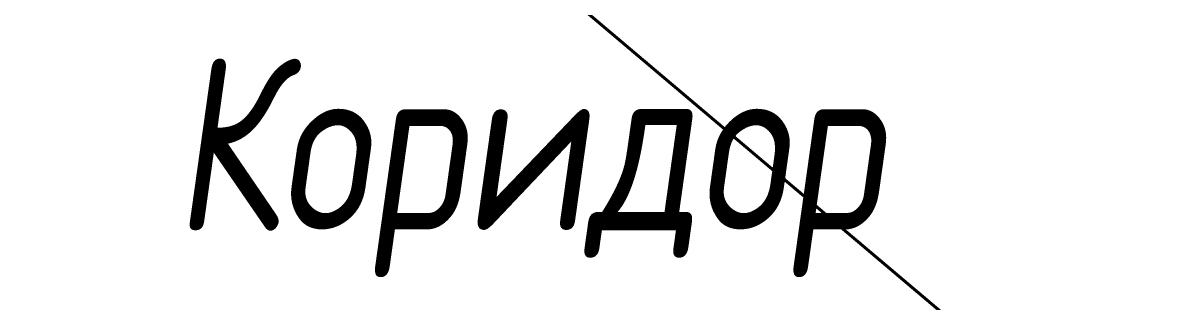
# Model space of a CAD drawing. Header units: millimetres. Extents: x -33541 to 227689, y -157708 to -37438.
# Drawn here: x 171003 to 172675, y -110374 to -109970 of the extents above; entities that cross this region are included whole.
import ezdxf

# ---------------------------------------------------------------- set-up
doc = ezdxf.new("R2010")
doc.units = ezdxf.units.MM
doc.layers.get('0').update_dxf_attribs({"color": 250, "lineweight": 0})
doc.layers.get('Defpoints').update_dxf_attribs({"true_color": 0xe5410b})
doc.layers.add('АР_Таблица отделки подвал', color=250, linetype='Continuous', lineweight=15)
doc.styles.add('ISOCPEUR', font='isocpeur.ttf', dxfattribs={"width": 0.7})
doc.styles.add('Архитект', font='isocpeur.ttf', dxfattribs={"width": 0.8, "oblique": 8})

# ---------------------------------------------------------------- blocks, each defined once
blk = doc.blocks.new('*T799')
at = {"layer": 'Defpoints', "color": 8, "linetype": 'ByBlock', "lineweight": 0, "ltscale": 20, "transparency": 16777216}
for p, q in [((0, 0), (38000, 0)), ((0, 0), (0, -1500)), ((38000, 0), (38000, -1500))]:
    blk.add_line(p, q, dxfattribs=at)
at = {"layer": 'АР_Таблица отделки подвал', "color": 0, "lineweight": 30, "ltscale": 20, "transparency": 16777216}
blk.add_line((0, -1500), (1500, -1500), dxfattribs=at)
at = {"layer": 'АР_Таблица отделки подвал', "lineweight": 30, "ltscale": 20, "transparency": 16777216}
for p, q in [((0, -1500), (0, -46350)), ((1500, -1500), (1500, -46350)), ((6500, -1500), (6500, -46350)), ((36500, -1500), (36500, -46350)), ((38000, -1500), (38000, -46350)), ((12500, -2500), (12500, -46350)), ((14000, -2500), (14000, -46350)), ((20000, -2500), (20000, -46350)), ((21500, -2500), (21500, -46350)), ((27500, -2500), (27500, -46350)), ((1500, -4000), (38000, -4000)), ((29000, -4000), (29000, -46350)), ((35000, -4000), (35000, -46350)), ((0, -46350), (38000, -46350))]:
    blk.add_line(p, q, dxfattribs=at)
at = {"layer": 'АР_Таблица отделки подвал', "color": 0, "linetype": 'ByBlock', "lineweight": 30, "ltscale": 20, "transparency": 16777216}
for p, q in [((1500, -1500), (38000, -1500)), ((6500, -2500), (36500, -2500)), ((29000, -2500), (29000, -4000)), ((35000, -2500), (35000, -4000))]:
    blk.add_line(p, q, dxfattribs=at)
at = {"layer": 'АР_Таблица отделки подвал', "lineweight": -2, "ltscale": 20, "transparency": 16777216}
for p, q in [((0, -4000), (1500, -4000)), ((0, -7725), (6500, -7725)), ((12500, -7725), (14000, -7725)), ((20000, -7725), (21500, -7725)), ((27500, -7725), (29000, -7725)), ((35000, -7725), (38000, -7725)), ((0, -8637.5), (6500, -8637.5)), ((12500, -8637.5), (14000, -8637.5)), ((20000, -8637.5), (21500, -8637.5)), ((27500, -8637.5), (29000, -8637.5)), ((35000, -8637.5), (38000, -8637.5)), ((0, -9550), (38000, -9550)), ((0, -10550), (38000, -10550)), ((0, -16125), (38000, -16125)), ((0, -17025), (6500, -17025)), ((12500, -17025), (14000, -17025)), ((20000, -17025), (21500, -17025)), ((27500, -17025), (29000, -17025)), ((35000, -17025), (38000, -17025)), ((0, -17625), (38000, -17625)), ((0, -20412.5), (6500, -20412.5)), ((12500, -20412.5), (14000, -20412.5)), ((20000, -20412.5), (21500, -20412.5)), ((27500, -20412.5), (29000, -20412.5)), ((35000, -20412.5), (38000, -20412.5)), ((0, -23200), (38000, -23200)), ((0, -24200), (6500, -24200)), ((12500, -24200), (14000, -24200)), ((20000, -24200), (21500, -24200)), ((27500, -24200), (29000, -24200)), ((35000, -24200), (38000, -24200)), ((0, -25200), (6500, -25200)), ((12500, -25200), (14000, -25200)), ((20000, -25200), (21500, -25200)), ((27500, -25200), (29000, -25200)), ((35000, -25200), (38000, -25200)), ((0, -26200), (6500, -26200)), ((12500, -26200), (14000, -26200)), ((20000, -26200), (21500, -26200)), ((27500, -26200), (29000, -26200)), ((35000, -26200), (38000, -26200)), ((0, -27200), (38000, -27200)), ((0, -32775), (38000, -32775)), ((0, -33775), (6500, -33775)), ((12500, -33775), (14000, -33775)), ((20000, -33775), (21500, -33775)), ((27500, -33775), (29000, -33775)), ((35000, -33775), (38000, -33775)), ((0, -34775), (6500, -34775)), ((12500, -34775), (14000, -34775)), ((20000, -34775), (21500, -34775)), ((27500, -34775), (29000, -34775)), ((35000, -34775), (38000, -34775)), ((0, -35775), (6500, -35775)), ((12500, -35775), (14000, -35775)), ((20000, -35775), (21500, -35775)), ((27500, -35775), (29000, -35775)), ((35000, -35775), (38000, -35775)), ((0, -36775), (6500, -36775)), ((12500, -36775), (14000, -36775)), ((20000, -36775), (21500, -36775)), ((27500, -36775), (29000, -36775)), ((35000, -36775), (38000, -36775)), ((0, -37775), (6500, -37775)), ((12500, -37775), (14000, -37775)), ((20000, -37775), (21500, -37775)), ((27500, -37775), (29000, -37775)), ((35000, -37775), (38000, -37775)), ((0, -38775), (38000, -38775)), ((0, -44350), (38000, -44350)), ((0, -45350), (6500, -45350)), ((12500, -45350), (14000, -45350)), ((20000, -45350), (21500, -45350)), ((27500, -45350), (29000, -45350)), ((35000, -45350), (38000, -45350))]:
    blk.add_line(p, q, dxfattribs=at)
at = {"layer": 'АР_Таблица отделки подвал', "ltscale": 20, "transparency": 16777216}
for s, insert, char_height, width, attachment_point, style in [('Ведомость отделки технического подполья', (19000, -750), 400, 37900, 5, 'Архитект'), ('Вид отделки интерьеров', (21500, -2000), 300, 29900, 5, 'Архитект'), ('Номер поме- щения', (750, -2750), 300, 1400, 5, 'Архитект'), ('Приме- чание', (37250, -2750), 300, 1400, 5, 'Архитект'), ('Наименование', (4000, -2750), 300, 4900, 5, 'Архитект'), ('Площадь,  м2', (13250, -3250), 300, 1400, 5, 'Архитект'), ('Площадь,  м2', (20750, -3250), 300, 1400, 5, 'Архитект'), ('Площадь,  м2', (28250, -3250), 300, 1400, 5, 'Архитект'), ('Длина, м.п.', (35750, -3250), 300, 1400, 5, 'Архитект'), ('Плинтус', (32000, -3250), 300, 5900, 5, 'Архитект'), ('Потолок', (9500, -3250), 300, 5900, 5, 'Архитект'), ('Стены', (17000, -3250), 300, 5900, 5, 'Архитект'), ('Пол', (24500, -3250), 300, 5900, 5, 'Архитект'), ('{\\C1;Плитка керамическая настенная:                      • размер: 200х200х6.9 мм;\\P• обработка поверхности: матовая;\\P• цвет: белый;                                   • раскладка: без смещения;                                 • улучшенная ц.п. штукатурка по сетке.\\PТипа Kerama Marazzi Калейдоскоп белый матовый 5009 или эквивалент.\\P* ссылка на модель носит рекоменда- тельный характер и определяет внешний вид (форма, цвет, текстура, фактура) и качественные характеристики материала или оборудования.}', (14100, -6775), 250, 5800, 4, 'Архитект'), ('{\\C54;Плитка керамогранитная квадратная:                      • размер: 600х600х9 мм;\\P• обработка поверхности: матовая;\\P• цвет "под бетон";                             • коэф. противоскольжения: не ниже R9.\\PТипа Kerama Marazzi Фондамента серый светлый обрезной DL600920R или эквивалент.\\P* ссылка на модель носит рекоменда- тельный характер и определяет внешний вид (форма, цвет, текстура, фактура) и качественные характеристики материала или оборудования.}', (21600, -6775), 250, 5800, 4, 'Архитект'), ('{\\C101;Алюминиевый кассетный потолок:                                                                                      • класс пожарной опасности КМ1;\\P• размер: 600х600 мм.\\PТипа Албес Clip-in или эквивалент.    -----------------------------------------Подготовка бетонной поверхности, шпаклевка, грунтовка.\\P* ссылка на модель носит рекоменд. характер и опред. внешний вид (форма, цвет, текстура, фактура) и качественные характеристики }', (6600, -6775), 250, 5800, 4, 'Архитект'), ('008', (750, -5862.5), 250, 1000, 5, 'Архитект'), ('ПУИ', (1750, -5862.5), 250, 4500, 4, 'Архитект'), ('5.27', (13250, -5862.5), 250, 1000, 5, 'Архитект'), ('27.67', (20750, -5862.5), 250, 1000, 5, 'Архитект'), ('5.27', (28250, -5862.5), 250, 1000, 5, 'Архитект'), ('-', (35750, -5862.5), 250, 1000, 5, 'Архитект'), ('-', (32000, -6775), 250, 5500, 5, 'Архитект'), ('Кладовая овощей', (1750, -8181.25), 250, 4500, 4, 'Архитект'), ('11.53', (13250, -8181.25), 250, 1000, 5, 'Архитект'), ('46.46', (20750, -8181.25), 250, 1000, 5, 'Архитект'), ('11.53', (28250, -8181.25), 250, 1000, 5, 'Архитект'), ('009', (750, -8181.25), 250, 1000, 5, 'Архитект'), ('-', (35750, -8181.25), 250, 1000, 5, 'Архитект'), ('Кладовая сухих продуктов', (1750, -9093.75), 250, 4500, 4, 'Архитект'), ('010', (750, -9093.75), 250, 1000, 5, 'Архитект'), ('14.64', (13250, -9093.75), 250, 1000, 5, 'Архитект'), ('49.88', (20750, -9093.75), 250, 1000, 5, 'Архитект'), ('14.64', (28250, -9093.75), 250, 1000, 5, 'Архитект'), ('-', (35750, -9093.75), 250, 1000, 5, 'Архитект'), ('Ж/б плита с обеспыливанием поверхности из бетона класса В25', (21600, -10050), 250, 5800, 4, 'Архитект'), ('Коридор', (1750, -10050), 250, 4500, 4, 'Архитект'), ('{\\C163;Обеспыливание поверхности}', (6600, -10050), 250, 5800, 4, 'Архитект'), ('{\\C163;Обеспыливание поверхности}', (14100, -10050), 250, 5800, 4, 'Архитект'), ('011', (750, -10050), 250, 1000, 5, 'Архитект'), ('198.06', (13250, -10050), 250, 1000, 5, 'Архитект'), ('279.65', (20750, -10050), 250, 1000, 5, 'Архитект'), ('198.06', (28250, -10050), 250, 1000, 5, 'Архитект'), ('-', (32000, -10050), 250, 5500, 5, 'Архитект'), ('-', (35750, -10050), 250, 1000, 5, 'Архитект'), ('{\\C3;Краска водно-дисперсионная с добавлением противопоплесневых добавок:                      • класс пож. опасн. не хуже Г1, В1, Д2, Т2;\\P• обработка поверхности: матовая;\\P• цвет: RAL 9010;                                 • улучшенная ц.п. штукатурка по сетке, шпаклевка, гладкий стеклохолст, финишная шпаклевка в 2 слоя.\\PТипа Bravo class Profi FW-55 или экв.\\P* ссылка на модель носит рекоменда- тельный характер и определяет внешний вид (форма, цвет, текстура, фактура) и кач-ые хар-ки мат-ла или оборудования.}', (14100, -13337.5), 250, 5800, 4, 'Архитект'), ('{\\C151;Плитка керамическая квадратная:                      • размер: 302х302х8 мм;\\P• обработка поверхности: матовая;\\P• цвет: серый;                                 • коэф. противоскольжения: не ниже R9.\\PТипа Kerama Marazzi Пьяцца серый светлый матовый 3452 или эквивалент.\\P* ссылка на модель носит рекоменда- тельный характер и определяет внешний вид (форма, цвет, текстура, фактура) и качественные характеристики материала или оборудования.}', (21600, -13337.5), 250, 5800, 4, 'Архитект'), ('{\\C53;Улучшенная ц.п. штукатурка по металлической сетке (проволочной тканой толщиной 1.6мм, ячейкой 5х5мм), шпаклевка, грунтовка, побелка}', (6600, -13337.5), 250, 5800, 4, 'Архитект'), ('Венткамера', (1750, -13337.5), 250, 4500, 4, 'Архитект'), ('012', (750, -13337.5), 250, 1000, 5, 'Архитект'), ('302.15', (13250, -13337.5), 250, 1000, 5, 'Архитект'), ('356.50', (20750, -13337.5), 250, 1000, 5, 'Архитект'), ('302.15', (28250, -13337.5), 250, 1000, 5, 'Архитект'), ('-', (32000, -13337.5), 250, 5500, 5, 'Архитект'), ('-', (35750, -13337.5), 250, 1000, 5, 'Архитект'), ('Тех. помещение для прокладки инженерных коммуникаций', (1750, -16575), 250, 4500, 4, 'Архитект'), ('013', (750, -16575), 250, 1000, 5, 'Архитект'), ('17.58', (13250, -16575), 250, 1000, 5, 'Архитект'), ('52.37', (20750, -16575), 250, 1000, 5, 'Архитект'), ('17.58', (28250, -16575), 250, 1000, 5, 'Архитект'), ('Ж/б плита с обеспыливанием поверхности из бетона класса В25', (21600, -16875), 250, 5800, 4, 'ISOCPEUR'), ('-', (35750, -16575), 250, 1000, 5, 'Архитект'), ('{\\C163;Обеспыливание поверхности}', (6600, -16875), 250, 5800, 4, 'Архитект'), ('{\\C163;Обеспыливание поверхности}', (14100, -16875), 250, 5800, 4, 'Архитект'), ('-', (32000, -16875), 250, 5500, 5, 'Архитект'), ('Помещение кабельного ввода', (1750, -17325), 250, 4500, 4, 'Архитект'), ('014', (750, -17325), 250, 1000, 5, 'Архитект'), ('21.66', (13250, -17325), 250, 1000, 5, 'Архитект'), ('56.20', (20750, -17325), 250, 1000, 5, 'Архитект'), ('21.66', (28250, -17325), 250, 1000, 5, 'Архитект'), ('-', (35750, -17325), 250, 1000, 5, 'Архитект'), ('{\\C3;Краска водно-дисперсионная с добавлением противопоплесневых добавок:                      • класс пож. опасн. не хуже Г1, В1, Д2, Т2;\\P• обработка поверхности: матовая;\\P• цвет: RAL 9010;                                 • улучшенная ц.п. штукатурка по сетке, шпаклевка, гладкий стеклохолст, финишная шпаклевка в 2 слоя.\\PТипа Bravo class Profi FW-55 или экв.\\P* ссылка на модель носит рекоменда- тельный характер и определяет внешний вид (форма, цвет, текстура, фактура) и кач-ые хар-ки мат-ла или оборудования.}', (14100, -20412.5), 250, 5800, 4, 'ISOCPEUR'), ('{\\C151;Плитка керамическая квадратная:                      • размер: 302х302х8 мм;\\P• обработка поверхности: матовая;\\P• цвет: серый;                                 • коэф. противоскольжения: не ниже R9.\\PТипа Kerama Marazzi Пьяцца серый светлый матовый 3452 или эквивалент.\\P* ссылка на модель носит рекоменда- тельный характер и определяет внешний вид (форма, цвет, текстура, фактура) и качественные характеристики материала или оборудования.}', (21600, -20412.5), 250, 5800, 4, 'ISOCPEUR'), ('Венткамера', (1750, -19018.75), 250, 4500, 4, 'Архитект'), ('015', (750, -19018.75), 250, 1000, 5, 'Архитект'), ('190.28', (13250, -19018.75), 250, 1000, 5, 'Архитект'), ('219.99', (20750, -19018.75), 250, 1000, 5, 'Архитект'), ('190.28', (28250, -19018.75), 250, 1000, 5, 'Архитект'), ('-', (35750, -19018.75), 250, 1000, 5, 'Архитект'), ('{\\C53;Улучшенная ц.п. штукатурка по металлической сетке (проволочной тканой толщиной 1.6мм, ячейкой 5х5мм), шпаклевка, грунтовка, побелка}', (6600, -20412.5), 250, 5800, 4, 'ISOCPEUR'), ('-', (32000, -20412.5), 250, 5500, 5, 'ISOCPEUR'), ('016', (750, -21806.25), 250, 1000, 5, 'Архитект'), ('ИТП', (1750, -21806.25), 250, 4500, 4, 'Архитект'), ('71.19', (13250, -21806.25), 250, 1000, 5, 'Архитект'), ('102.60', (20750, -21806.25), 250, 1000, 5, 'Архитект'), ('71.19', (28250, -21806.25), 250, 1000, 5, 'Архитект'), ('-', (35750, -21806.25), 250, 1000, 5, 'Архитект'), ('Тех. помещение для прокладки инженерных коммуникаций', (1750, -23700), 250, 4500, 4, 'Архитект'), ('017', (750, -23700), 250, 1000, 5, 'Архитект'), ('15.35', (13250, -23700), 250, 1000, 5, 'Архитект'), ('49.47', (20750, -23700), 250, 1000, 5, 'Архитект'), ('15.35', (28250, -23700), 250, 1000, 5, 'Архитект'), ('-', (35750, -23700), 250, 1000, 5, 'Архитект'), ('Тех. помещение для прокладки инженерных коммуникаций', (1750, -24700), 250, 4500, 4, 'Архитект'), ('018', (750, -24700), 250, 1000, 5, 'Архитект'), ('151.53', (13250, -24700), 250, 1000, 5, 'Архитект'), ('177.97', (20750, -24700), 250, 1000, 5, 'Архитект'), ('151.53', (28250, -24700), 250, 1000, 5, 'Архитект'), ('-', (35750, -24700), 250, 1000, 5, 'Архитект'), ('Ж/б плита с обеспыливанием поверхности из бетона класса В25', (21600, -25200), 250, 5800, 4, 'Архитект'), ('{\\C163;Обеспыливание поверхности}', (6600, -25200), 250, 5800, 4, 'Архитект'), ('{\\C163;Обеспыливание поверхности}', (14100, -25200), 250, 5800, 4, 'Архитект'), ('-', (32000, -25200), 250, 5500, 5, 'Архитект'), ('Коридор', (1750, -25700), 250, 4500, 4, 'Архитект'), ('019', (750, -25700), 250, 1000, 5, 'Архитект'), ('164.61', (13250, -25700), 250, 1000, 5, 'Архитект'), ('248.41', (20750, -25700), 250, 1000, 5, 'Архитект'), ('164.61', (28250, -25700), 250, 1000, 5, 'Архитект'), ('-', (35750, -25700), 250, 1000, 5, 'Архитект'), ('Коридор', (1750, -26700), 250, 4500, 4, 'Архитект'), ('020', (750, -26700), 250, 1000, 5, 'Архитект'), ('26.01', (13250, -26700), 250, 1000, 5, 'Архитект'), ('69.72', (20750, -26700), 250, 1000, 5, 'Архитект'), ('26.01', (28250, -26700), 250, 1000, 5, 'Архитект'), ('-', (35750, -26700), 250, 1000, 5, 'Архитект'), ('{\\C3;Краска водно-дисперсионная с добавлением противопоплесневых добавок:                      • класс пож. опасн. не хуже Г1, В1, Д2, Т2;\\P• обработка поверхности: матовая;\\P• цвет: RAL 9010;                                 • улучшенная ц.п. штукатурка по сетке, шпаклевка, гладкий стеклохолст, финишная шпаклевка в 2 слоя.\\PТипа Bravo class Profi FW-55 или экв.\\P* ссылка на модель носит рекоменда- тельный характер и определяет внешний вид (форма, цвет, текстура, фактура) и кач-ые хар-ки мат-ла или оборудования.}', (14100, -29987.5), 250, 5800, 4, 'Архитект'), ('{\\C151;Плитка керамическая квадратная:                      • размер: 302х302х8 мм;\\P• обработка поверхности: матовая;\\P• цвет: серый;                                 • коэф. противоскольжения: не ниже R9.\\PТипа Kerama Marazzi Пьяцца серый светлый матовый 3452 или эквивалент.\\P* ссылка на модель носит рекоменда- тельный характер и определяет внешний вид (форма, цвет, текстура, фактура) и качественные характеристики материала или оборудования.}', (21600, -29987.5), 250, 5800, 4, 'Архитект'), ('{\\C53;Улучшенная ц.п. штукатурка по металлической сетке (проволочной тканой толщиной 1.6мм, ячейкой 5х5мм), шпаклевка, грунтовка, побелка}', (6600, -29987.5), 250, 5800, 4, 'Архитект'), ('Водомерный узел и насосная', (1750, -29987.5), 250, 4500, 4, 'Архитект'), ('021', (750, -29987.5), 250, 1000, 5, 'Архитект'), ('56.95', (13250, -29987.5), 250, 1000, 5, 'Архитект'), ('89.26', (20750, -29987.5), 250, 1000, 5, 'Архитект'), ('56.95', (28250, -29987.5), 250, 1000, 5, 'Архитект'), ('-', (32000, -29987.5), 250, 5500, 5, 'Архитект'), ('-', (35750, -29987.5), 250, 1000, 5, 'Архитект'), ('Тех. помещение для прокладки инженерных коммуникаций', (1750, -33275), 250, 4500, 4, 'Архитект'), ('022', (750, -33275), 250, 1000, 5, 'Архитект'), ('223.86', (13250, -33275), 250, 1000, 5, 'Архитект'), ('244.64', (20750, -33275), 250, 1000, 5, 'Архитект'), ('223.86', (28250, -33275), 250, 1000, 5, 'Архитект'), ('-', (35750, -33275), 250, 1000, 5, 'Архитект'), ('Коридор', (1750, -34275), 250, 4500, 4, 'Архитект'), ('023', (750, -34275), 250, 1000, 5, 'Архитект'), ('25.64', (13250, -34275), 250, 1000, 5, 'Архитект'), ('69.48', (20750, -34275), 250, 1000, 5, 'Архитект'), ('25.64', (28250, -34275), 250, 1000, 5, 'Архитект'), ('-', (35750, -34275), 250, 1000, 5, 'Архитект'), ('Тех. помещение для прокладки инженерных коммуникаций', (1750, -35275), 250, 4500, 4, 'Архитект'), ('024', (750, -35275), 250, 1000, 5, 'Архитект'), ('89.61', (20750, -35275), 250, 1000, 5, 'Архитект'), ('57.50', (13250, -35275), 250, 1000, 5, 'Архитект'), ('57.50', (28250, -35275), 250, 1000, 5, 'Архитект'), ('-', (35750, -35275), 250, 1000, 5, 'Архитект'), ('Ж/б плита с обеспыливанием поверхности из бетона класса В25', (21600, -35775), 250, 5800, 4, 'Архитект'), ('{\\C163;Обеспыливание поверхности}', (6600, -35775), 250, 5800, 4, 'Архитект'), ('{\\C163;Обеспыливание поверхности}', (14100, -35775), 250, 5800, 4, 'Архитект'), ('-', (32000, -35775), 250, 5500, 5, 'Архитект'), ('Коридор', (1750, -36275), 250, 4500, 4, 'Архитект'), ('025', (750, -36275), 250, 1000, 5, 'Архитект'), ('54.73', (13250, -36275), 250, 1000, 5, 'Архитект'), ('248.36', (20750, -36275), 250, 1000, 5, 'Архитект'), ('54.73', (28250, -36275), 250, 1000, 5, 'Архитект'), ('-', (35750, -36275), 250, 1000, 5, 'Архитект'), ('Тех. помещение для прокладки инженерных коммуникаций', (1750, -37275), 250, 4500, 4, 'Архитект'), ('026', (750, -37275), 250, 1000, 5, 'Архитект'), ('17.46', (13250, -37275), 250, 1000, 5, 'Архитект'), ('52.26', (20750, -37275), 250, 1000, 5, 'Архитект'), ('17.46', (28250, -37275), 250, 1000, 5, 'Архитект'), ('-', (35750, -37275), 250, 1000, 5, 'Архитект'), ('Коридор', (1750, -38275), 250, 4500, 4, 'Архитект'), ('027', (750, -38275), 250, 1000, 5, 'Архитект'), ('54.72', (13250, -38275), 250, 1000, 5, 'Архитект'), ('87.17', (20750, -38275), 250, 1000, 5, 'Архитект'), ('54.72', (28250, -38275), 250, 1000, 5, 'Архитект'), ('-', (35750, -38275), 250, 1000, 5, 'Архитект'), ('{\\C3;Краска водно-дисперсионная с добавлением противопоплесневых добавок:                      • класс пож. опасн. не хуже Г1, В1, Д2, Т2;\\P• обработка поверхности: матовая;\\P• цвет: RAL 9010;                                 • улучшенная ц.п. штукатурка по сетке, шпаклевка, гладкий стеклохолст, финишная шпаклевка в 2 слоя.\\PТипа Bravo class Profi FW-55 или экв.\\P* ссылка на модель носит рекоменда- тельный характер и определяет внешний вид (форма, цвет, текстура, фактура) и кач-ые хар-ки мат-ла или оборудования.}', (14100, -41562.5), 250, 5800, 4, 'Архитект'), ('{\\C151;Плитка керамическая квадратная:                      • размер: 302х302х8 мм;\\P• обработка поверхности: матовая;\\P• цвет: серый;                                 • коэф. противоскольжения: не ниже R9.\\PТипа Kerama Marazzi Пьяцца серый светлый матовый 3452 или эквивалент.\\P* ссылка на модель носит рекоменда- тельный характер и определяет внешний вид (форма, цвет, текстура, фактура) и качественные характеристики материала или оборудования.}', (21600, -41562.5), 250, 5800, 4, 'Архитект'), ('{\\C53;Улучшенная ц.п. штукатурка по металлической сетке (проволочной тканой толщиной 1.6мм, ячейкой 5х5мм), шпаклевка, грунтовка, побелка}', (6600, -41562.5), 250, 5800, 4, 'Архитект'), ('Венткамера', (1750, -41562.5), 250, 4500, 4, 'Архитект'), ('028', (750, -41562.5), 250, 1000, 5, 'Архитект'), ('158.27', (13250, -41562.5), 250, 1000, 5, 'Архитект'), ('188.79', (20750, -41562.5), 250, 1000, 5, 'Архитект'), ('158.27', (28250, -41562.5), 250, 1000, 5, 'Архитект'), ('-', (32000, -41562.5), 250, 5500, 5, 'Архитект'), ('-', (35750, -41562.5), 250, 1000, 5, 'Архитект'), ('Тех. помещение для прокладки инженерных коммуникаций', (1750, -44850), 250, 4500, 4, 'Архитект'), ('029', (750, -44850), 250, 1000, 5, 'Архитект'), ('15.35', (13250, -44850), 250, 1000, 5, 'Архитект'), ('49.47', (20750, -44850), 250, 1000, 5, 'Архитект'), ('15.35', (28250, -44850), 250, 1000, 5, 'Архитект'), ('-', (35750, -44850), 250, 1000, 5, 'Архитект'), ('Ж/б плита с обеспыливанием поверхности из бетона класса В25', (21600, -45350), 250, 5800, 4, 'Архитект'), ('{\\C163;Обеспыливание поверхности}', (6600, -45350), 250, 5800, 4, 'Архитект'), ('{\\C163;Обеспыливание поверхности}', (14100, -45350), 250, 5800, 4, 'Архитект'), ('-', (32000, -45350), 250, 5500, 5, 'Архитект'), ('Коридор', (1750, -45850), 250, 4500, 4, 'Архитект'), ('030', (750, -45850), 250, 1000, 5, 'Архитект'), ('131.98', (13250, -45850), 250, 1000, 5, 'Архитект'), ('235.74', (20750, -45850), 250, 1000, 5, 'Архитект'), ('131.98', (28250, -45850), 250, 1000, 5, 'Архитект'), ('-', (35750, -45850), 250, 1000, 5, 'Архитект')]:
    blk.add_mtext(s, dxfattribs=dict(at, insert=insert, char_height=char_height, width=width, attachment_point=attachment_point, style=style))

msp = doc.modelspace()

# ---------------------------------------------------------------- linework, layer by layer
at = {"layer": 'Defpoints', "lineweight": 40, "ltscale": 20}
msp.add_line((113624.5, -60755.8), (227688.7, -157186), dxfattribs=at)

# ---------------------------------------------------------------- block references
msp.add_blockref('*T799', (169469.8, -71904.2))

doc.saveas('drawing.dxf')
